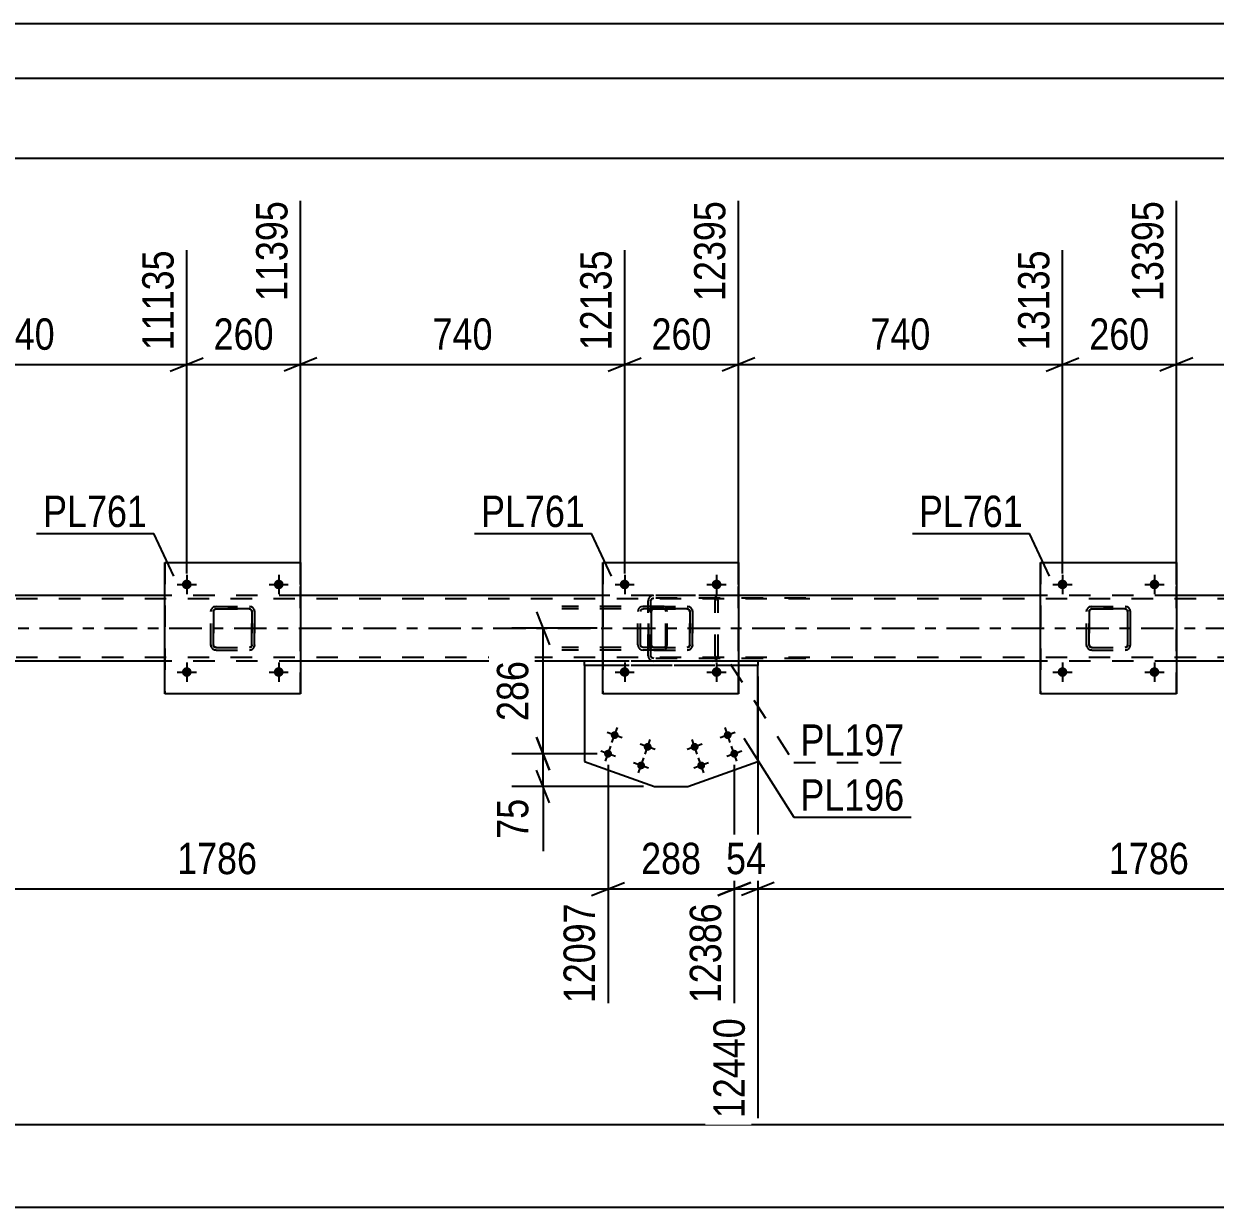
# Model space of a CAD drawing. Header units: millimetres. Extents: x 0 to 841, y -266 to 594.
# Drawn here: x 515.1 to 623.9, y 485.9 to 594 of the extents above; entities that cross this region are included whole.
import ezdxf

# ---------------------------------------------------------------- set-up
doc = ezdxf.new("R2010")
doc.units = ezdxf.units.MM
doc.linetypes.add('DXK_LINE_DOT2', pattern=[3.9198, 1.9599, -1.9599])
doc.linetypes.add('DXK_LINE_DOT3', pattern=[5.9187, 2.979, -0.9799, 0.9799, -0.9799])
doc.styles.add('Arial Narrow', font='ARIALN.TTF', dxfattribs={"height": 0.2})

# ---------------------------------------------------------------- blocks, each defined once
blk = doc.blocks.new('Unknown-317311845-1115')
at = {"color": 5, "linetype": 'Continuous'}
for p, q in [((841, 594), (0, 594)), ((836, 589), (5, 589))]:
    blk.add_line(p, q, dxfattribs=at)
blk = doc.blocks.new('Part-317311845-4451 - 4313')
at = {"color": 7, "linetype": 'DXK_LINE_DOT2'}
for p, q in [((700.57, 541.47), (119.98, 541.47)), ((540.37, 541.79), (527.97, 541.79)), ((580.38, 541.79), (567.98, 541.79)), ((620.38, 541.79), (607.98, 541.79)), ((700.57, 536.11), (119.98, 536.11)), ((540.37, 535.79), (527.97, 535.79)), ((582.15, 535.79), (566.3, 535.79)), ((620.38, 535.79), (607.98, 535.79))]:
    blk.add_line(p, q, dxfattribs=at)
at = {"color": 2, "linetype": 'Continuous'}
for p, q in [((527.97, 541.79), (500.37, 541.79)), ((567.98, 541.79), (540.37, 541.79)), ((607.98, 541.79), (580.38, 541.79)), ((647.97, 541.79), (620.38, 541.79)), ((527.97, 535.79), (500.37, 535.79)), ((566.3, 535.79), (540.37, 535.79)), ((607.98, 535.79), (582.15, 535.79)), ((647.97, 535.79), (620.38, 535.79))]:
    blk.add_line(p, q, dxfattribs=at)
at = {"color": 7, "linetype": 'DXK_LINE_DOT3'}
blk.add_line((119.98, 538.79), (700.57, 538.79), dxfattribs=at)
blk = doc.blocks.new('Bolt-317311845-4365 - 4313')
at = {"linetype": 'Continuous'}
for points in [[(579.05, 528.91, -1), (579.73, 529.15, -1)], [(576.03, 527.84, -1), (576.71, 528.08, -1)], [(579.65, 527.21, -1), (580.33, 527.45, -1)], [(576.63, 526.14, -1), (577.31, 526.38, -1)]]:
    blk.add_hatch(color=1, dxfattribs=at).paths.add_polyline_path(points)
at = {"color": 1, "linetype": 'Continuous'}
for p, q in [((580.07, 529.27), (578.71, 528.79)), ((579.63, 528.35), (579.15, 529.71)), ((577.05, 528.2), (575.69, 527.72)), ((576.61, 527.28), (576.13, 528.64)), ((580.23, 526.65), (579.75, 528.01)), ((577.21, 525.59), (576.73, 526.94)), ((580.67, 527.57), (579.31, 527.09)), ((577.65, 526.5), (576.29, 526.02))]:
    blk.add_line(p, q, dxfattribs=at)
blk = doc.blocks.new('Bolt-317311845-4366 - 4313')
at = {"linetype": 'Continuous'}
for points in [[(568.73, 529.15, -1), (569.4, 528.91, -1)], [(571.74, 528.08, -1), (572.42, 527.84, -1)], [(568.12, 527.45, -1), (568.8, 527.21, -1)], [(571.14, 526.38, -1), (571.82, 526.14, -1)]]:
    blk.add_hatch(color=1, dxfattribs=at).paths.add_polyline_path(points)
at = {"color": 1, "linetype": 'Continuous'}
for p, q in [((569.74, 528.79), (568.39, 529.27)), ((568.82, 528.35), (569.31, 529.71)), ((568.22, 526.65), (568.7, 528.01)), ((572.76, 527.72), (571.4, 528.2)), ((571.84, 527.28), (572.32, 528.64)), ((569.14, 527.09), (567.79, 527.57)), ((571.24, 525.59), (571.72, 526.94)), ((572.16, 526.02), (570.8, 526.5))]:
    blk.add_line(p, q, dxfattribs=at)
blk = doc.blocks.new('Part-317311845-4371 - 4313')
at = {"color": 2, "linetype": 'Continuous'}
for p, q in [((566.3, 535.39), (566.3, 535.79)), ((567.98, 535.79), (566.3, 535.79)), ((582.15, 535.79), (580.38, 535.79)), ((582.15, 535.79), (582.15, 535.39)), ((567.98, 535.39), (566.3, 535.39)), ((582.15, 535.39), (580.38, 535.39))]:
    blk.add_line(p, q, dxfattribs=at)
at = {"color": 7, "linetype": 'DXK_LINE_DOT2'}
for p, q in [((580.38, 535.79), (567.98, 535.79)), ((580.38, 535.39), (567.98, 535.39))]:
    blk.add_line(p, q, dxfattribs=at)
blk = doc.blocks.new('Part-317311845-4376 - 4313')
at = {"color": 2, "linetype": 'Continuous'}
for p, q in [((566.3, 535.39), (566.3, 526.62)), ((582.15, 526.62), (582.15, 535.39)), ((566.3, 526.62), (572.71, 524.34)), ((575.74, 524.34), (582.15, 526.62)), ((572.71, 524.34), (575.74, 524.34))]:
    blk.add_line(p, q, dxfattribs=at)
at = {"color": 7, "linetype": 'DXK_LINE_DOT2'}
blk.add_line((582.15, 535.39), (566.3, 535.39), dxfattribs=at)
blk = doc.blocks.new('Bolt-317311845-4484 - 4313')
at = {"linetype": 'Continuous'}
for points in [[(609.54, 542.79), (609.55, 542.88), (609.57, 542.97), (609.62, 543.05), (609.68, 543.12), (609.76, 543.17), (609.84, 543.21), (609.93, 543.23), (610.02, 543.23), (610.11, 543.21), (610.2, 543.17), (610.27, 543.12), (610.33, 543.05), (610.38, 542.97), (610.41, 542.88), (610.42, 542.79), (610.41, 542.7), (610.38, 542.61), (610.33, 542.53), (610.27, 542.47), (610.2, 542.41), (610.11, 542.37), (610.02, 542.36), (609.93, 542.36), (609.84, 542.37), (609.76, 542.41), (609.68, 542.47), (609.62, 542.53), (609.57, 542.61), (609.55, 542.7)], [(617.94, 542.79), (617.95, 542.88), (617.97, 542.97), (618.02, 543.05), (618.08, 543.12), (618.16, 543.17), (618.24, 543.21), (618.33, 543.23), (618.42, 543.23), (618.51, 543.21), (618.6, 543.17), (618.67, 543.12), (618.73, 543.05), (618.78, 542.97), (618.81, 542.88), (618.82, 542.79), (618.81, 542.7), (618.78, 542.61), (618.73, 542.53), (618.67, 542.47), (618.6, 542.41), (618.51, 542.37), (618.42, 542.36), (618.33, 542.36), (618.24, 542.37), (618.16, 542.41), (618.08, 542.47), (618.02, 542.53), (617.97, 542.61), (617.95, 542.7)]]:
    blk.add_hatch(color=1, dxfattribs=at).paths.add_polyline_path(points)
at = {"color": 1, "linetype": 'Continuous'}
for p, q in [((609.98, 543.67), (609.98, 541.91)), ((618.38, 543.67), (618.38, 541.91)), ((609.1, 542.79), (610.86, 542.79)), ((617.5, 542.79), (619.26, 542.79))]:
    blk.add_line(p, q, dxfattribs=at)
blk = doc.blocks.new('Bolt-317311845-4485 - 4313')
at = {"linetype": 'Continuous'}
for points in [[(609.54, 534.79), (609.55, 534.88), (609.57, 534.97), (609.62, 535.05), (609.68, 535.12), (609.76, 535.17), (609.84, 535.21), (609.93, 535.23), (610.02, 535.23), (610.11, 535.21), (610.2, 535.17), (610.27, 535.12), (610.33, 535.05), (610.38, 534.97), (610.41, 534.88), (610.42, 534.79), (610.41, 534.7), (610.38, 534.61), (610.33, 534.53), (610.27, 534.47), (610.2, 534.41), (610.11, 534.37), (610.02, 534.36), (609.93, 534.36), (609.84, 534.37), (609.76, 534.41), (609.68, 534.47), (609.62, 534.53), (609.57, 534.61), (609.55, 534.7)], [(617.94, 534.79), (617.95, 534.88), (617.97, 534.97), (618.02, 535.05), (618.08, 535.12), (618.16, 535.17), (618.24, 535.21), (618.33, 535.23), (618.42, 535.23), (618.51, 535.21), (618.6, 535.17), (618.67, 535.12), (618.73, 535.05), (618.78, 534.97), (618.81, 534.88), (618.82, 534.79), (618.81, 534.7), (618.78, 534.61), (618.73, 534.53), (618.67, 534.47), (618.6, 534.41), (618.51, 534.37), (618.42, 534.36), (618.33, 534.36), (618.24, 534.37), (618.16, 534.41), (618.08, 534.47), (618.02, 534.53), (617.97, 534.61), (617.95, 534.7)]]:
    blk.add_hatch(color=1, dxfattribs=at).paths.add_polyline_path(points)
at = {"color": 1, "linetype": 'Continuous'}
for p, q in [((609.98, 535.67), (609.98, 533.91)), ((618.38, 535.67), (618.38, 533.91)), ((609.1, 534.79), (610.86, 534.79)), ((617.5, 534.79), (619.26, 534.79))]:
    blk.add_line(p, q, dxfattribs=at)
blk = doc.blocks.new('Bolt-317311845-4486 - 4313')
at = {"linetype": 'Continuous'}
for points in [[(569.54, 542.79), (569.55, 542.88), (569.57, 542.97), (569.62, 543.05), (569.68, 543.12), (569.76, 543.17), (569.84, 543.21), (569.93, 543.23), (570.02, 543.23), (570.11, 543.21), (570.2, 543.17), (570.27, 543.12), (570.33, 543.05), (570.38, 542.97), (570.41, 542.88), (570.42, 542.79), (570.41, 542.7), (570.38, 542.61), (570.33, 542.53), (570.27, 542.47), (570.2, 542.41), (570.11, 542.37), (570.02, 542.36), (569.93, 542.36), (569.84, 542.37), (569.76, 542.41), (569.68, 542.47), (569.62, 542.53), (569.57, 542.61), (569.55, 542.7)], [(577.94, 542.79), (577.95, 542.88), (577.97, 542.97), (578.02, 543.05), (578.08, 543.12), (578.16, 543.17), (578.24, 543.21), (578.33, 543.23), (578.42, 543.23), (578.51, 543.21), (578.6, 543.17), (578.67, 543.12), (578.73, 543.05), (578.78, 542.97), (578.81, 542.88), (578.82, 542.79), (578.81, 542.7), (578.78, 542.61), (578.73, 542.53), (578.67, 542.47), (578.6, 542.41), (578.51, 542.37), (578.42, 542.36), (578.33, 542.36), (578.24, 542.37), (578.16, 542.41), (578.08, 542.47), (578.02, 542.53), (577.97, 542.61), (577.95, 542.7)]]:
    blk.add_hatch(color=1, dxfattribs=at).paths.add_polyline_path(points)
at = {"color": 1, "linetype": 'Continuous'}
for p, q in [((569.98, 543.67), (569.98, 541.91)), ((578.38, 543.67), (578.38, 541.91)), ((569.1, 542.79), (570.86, 542.79)), ((577.5, 542.79), (579.26, 542.79))]:
    blk.add_line(p, q, dxfattribs=at)
blk = doc.blocks.new('Bolt-317311845-4487 - 4313')
at = {"linetype": 'Continuous'}
for points in [[(569.54, 534.79), (569.55, 534.88), (569.57, 534.97), (569.62, 535.05), (569.68, 535.12), (569.76, 535.17), (569.84, 535.21), (569.93, 535.23), (570.02, 535.23), (570.11, 535.21), (570.2, 535.17), (570.27, 535.12), (570.33, 535.05), (570.38, 534.97), (570.41, 534.88), (570.42, 534.79), (570.41, 534.7), (570.38, 534.61), (570.33, 534.53), (570.27, 534.47), (570.2, 534.41), (570.11, 534.37), (570.02, 534.36), (569.93, 534.36), (569.84, 534.37), (569.76, 534.41), (569.68, 534.47), (569.62, 534.53), (569.57, 534.61), (569.55, 534.7)], [(577.94, 534.79), (577.95, 534.88), (577.97, 534.97), (578.02, 535.05), (578.08, 535.12), (578.16, 535.17), (578.24, 535.21), (578.33, 535.23), (578.42, 535.23), (578.51, 535.21), (578.6, 535.17), (578.67, 535.12), (578.73, 535.05), (578.78, 534.97), (578.81, 534.88), (578.82, 534.79), (578.81, 534.7), (578.78, 534.61), (578.73, 534.53), (578.67, 534.47), (578.6, 534.41), (578.51, 534.37), (578.42, 534.36), (578.33, 534.36), (578.24, 534.37), (578.16, 534.41), (578.08, 534.47), (578.02, 534.53), (577.97, 534.61), (577.95, 534.7)]]:
    blk.add_hatch(color=1, dxfattribs=at).paths.add_polyline_path(points)
at = {"color": 1, "linetype": 'Continuous'}
for p, q in [((569.98, 535.67), (569.98, 533.91)), ((578.38, 535.67), (578.38, 533.91)), ((569.1, 534.79), (570.86, 534.79)), ((577.5, 534.79), (579.26, 534.79))]:
    blk.add_line(p, q, dxfattribs=at)
blk = doc.blocks.new('Bolt-317311845-4488 - 4313')
at = {"linetype": 'Continuous'}
for points in [[(529.53, 542.79), (529.54, 542.88), (529.57, 542.97), (529.62, 543.05), (529.68, 543.12), (529.75, 543.17), (529.84, 543.21), (529.93, 543.23), (530.02, 543.23), (530.11, 543.21), (530.19, 543.17), (530.27, 543.12), (530.33, 543.05), (530.38, 542.97), (530.4, 542.88), (530.41, 542.79), (530.4, 542.7), (530.38, 542.61), (530.33, 542.53), (530.27, 542.47), (530.19, 542.41), (530.11, 542.37), (530.02, 542.36), (529.93, 542.36), (529.84, 542.37), (529.75, 542.41), (529.68, 542.47), (529.62, 542.53), (529.57, 542.61), (529.54, 542.7)], [(537.93, 542.79), (537.94, 542.88), (537.97, 542.97), (538.02, 543.05), (538.08, 543.12), (538.15, 543.17), (538.24, 543.21), (538.33, 543.23), (538.42, 543.23), (538.51, 543.21), (538.59, 543.17), (538.67, 543.12), (538.73, 543.05), (538.78, 542.97), (538.8, 542.88), (538.81, 542.79), (538.8, 542.7), (538.78, 542.61), (538.73, 542.53), (538.67, 542.47), (538.59, 542.41), (538.51, 542.37), (538.42, 542.36), (538.33, 542.36), (538.24, 542.37), (538.15, 542.41), (538.08, 542.47), (538.02, 542.53), (537.97, 542.61), (537.94, 542.7)]]:
    blk.add_hatch(color=1, dxfattribs=at).paths.add_polyline_path(points)
at = {"color": 1, "linetype": 'Continuous'}
for p, q in [((529.97, 543.67), (529.97, 541.91)), ((538.37, 543.67), (538.37, 541.91)), ((529.09, 542.79), (530.85, 542.79)), ((537.49, 542.79), (539.25, 542.79))]:
    blk.add_line(p, q, dxfattribs=at)
blk = doc.blocks.new('Bolt-317311845-4489 - 4313')
at = {"linetype": 'Continuous'}
for points in [[(529.53, 534.79), (529.54, 534.88), (529.57, 534.97), (529.62, 535.05), (529.68, 535.12), (529.75, 535.17), (529.84, 535.21), (529.93, 535.23), (530.02, 535.23), (530.11, 535.21), (530.19, 535.17), (530.27, 535.12), (530.33, 535.05), (530.38, 534.97), (530.4, 534.88), (530.41, 534.79), (530.4, 534.7), (530.38, 534.61), (530.33, 534.53), (530.27, 534.47), (530.19, 534.41), (530.11, 534.37), (530.02, 534.36), (529.93, 534.36), (529.84, 534.37), (529.75, 534.41), (529.68, 534.47), (529.62, 534.53), (529.57, 534.61), (529.54, 534.7)], [(537.93, 534.79), (537.94, 534.88), (537.97, 534.97), (538.02, 535.05), (538.08, 535.12), (538.15, 535.17), (538.24, 535.21), (538.33, 535.23), (538.42, 535.23), (538.51, 535.21), (538.59, 535.17), (538.67, 535.12), (538.73, 535.05), (538.78, 534.97), (538.8, 534.88), (538.81, 534.79), (538.8, 534.7), (538.78, 534.61), (538.73, 534.53), (538.67, 534.47), (538.59, 534.41), (538.51, 534.37), (538.42, 534.36), (538.33, 534.36), (538.24, 534.37), (538.15, 534.41), (538.08, 534.47), (538.02, 534.53), (537.97, 534.61), (537.94, 534.7)]]:
    blk.add_hatch(color=1, dxfattribs=at).paths.add_polyline_path(points)
at = {"color": 1, "linetype": 'Continuous'}
for p, q in [((529.97, 535.67), (529.97, 533.91)), ((538.37, 535.67), (538.37, 533.91)), ((529.09, 534.79), (530.85, 534.79)), ((537.49, 534.79), (539.25, 534.79))]:
    blk.add_line(p, q, dxfattribs=at)
blk = doc.blocks.new('Part-317311845-4511 - 4313')
at = {"color": 2, "linetype": 'Continuous'}
for p, q in [((527.97, 532.79), (527.97, 544.79)), ((527.97, 544.79), (527.97, 544.79)), ((527.97, 544.79), (540.37, 544.79)), ((540.37, 544.79), (540.37, 532.79)), ((527.97, 532.79), (527.97, 532.79)), ((540.37, 532.79), (527.97, 532.79))]:
    blk.add_line(p, q, dxfattribs=at)
at = {"color": 7, "linetype": 'DXK_LINE_DOT2'}
for p, q in [((527.97, 544.79), (527.97, 532.79)), ((527.97, 544.79), (527.97, 544.79)), ((540.37, 532.79), (540.37, 544.79)), ((527.97, 532.79), (527.97, 532.79))]:
    blk.add_line(p, q, dxfattribs=at)
blk = doc.blocks.new('Part-317311845-4537 - 4313')
at = {"color": 2, "linetype": 'Continuous'}
for p, q in [((607.98, 532.79), (607.98, 544.79)), ((607.98, 544.79), (607.98, 544.79)), ((607.98, 544.79), (620.38, 544.79)), ((620.38, 544.79), (620.38, 532.79)), ((607.98, 532.79), (607.98, 532.79)), ((620.38, 532.79), (607.98, 532.79))]:
    blk.add_line(p, q, dxfattribs=at)
at = {"color": 7, "linetype": 'DXK_LINE_DOT2'}
for p, q in [((607.98, 544.79), (607.98, 532.79)), ((607.98, 544.79), (607.98, 544.79)), ((620.38, 532.79), (620.38, 544.79)), ((607.98, 532.79), (607.98, 532.79))]:
    blk.add_line(p, q, dxfattribs=at)
blk = doc.blocks.new('Part-317311845-4538 - 4313')
at = {"color": 7, "linetype": 'DXK_LINE_DOT2'}
for p, q in [((612.17, 540.31), (612.21, 540.5)), ((612.17, 540.31), (612.18, 540.31)), ((612.17, 537.27), (612.17, 540.31)), ((612.21, 540.5), (612.18, 540.31)), ((612.18, 537.27), (612.18, 540.31)), ((612.43, 540.4), (612.41, 540.31)), ((612.42, 540.31), (612.41, 540.31)), ((612.41, 540.31), (612.41, 537.27)), ((612.42, 540.31), (612.43, 540.4)), ((612.42, 537.27), (612.42, 540.31)), ((612.43, 540.4), (612.49, 540.48)), ((612.48, 540.48), (612.43, 540.4)), ((612.47, 540.76), (612.65, 540.79)), ((612.66, 540.79), (612.47, 540.76)), ((612.56, 540.53), (612.48, 540.48)), ((612.49, 540.48), (612.56, 540.53)), ((612.56, 540.53), (612.66, 540.55)), ((612.65, 540.55), (612.56, 540.53)), ((612.66, 540.79), (612.65, 540.79)), ((612.65, 540.79), (615.69, 540.79)), ((612.65, 540.55), (612.66, 540.55)), ((615.69, 540.55), (612.65, 540.55)), ((612.66, 540.79), (615.7, 540.79)), ((612.66, 540.55), (615.7, 540.55)), ((615.69, 540.79), (615.7, 540.79)), ((615.69, 540.79), (615.87, 540.76)), ((615.7, 540.55), (615.69, 540.55)), ((615.78, 540.53), (615.69, 540.55)), ((615.88, 540.76), (615.7, 540.79)), ((615.7, 540.55), (615.79, 540.53)), ((615.78, 540.53), (615.79, 540.53)), ((615.86, 540.48), (615.78, 540.53)), ((615.79, 540.53), (615.87, 540.48)), ((615.91, 540.4), (615.86, 540.48)), ((615.87, 540.48), (615.92, 540.4)), ((615.93, 540.31), (615.91, 540.4)), ((615.92, 540.4), (615.94, 540.31)), ((615.94, 540.31), (615.93, 540.31)), ((615.93, 540.31), (615.93, 537.27)), ((615.94, 537.27), (615.94, 540.31)), ((616.13, 540.5), (616.17, 540.31)), ((616.18, 540.31), (616.14, 540.5)), ((616.18, 540.31), (616.17, 540.31)), ((616.17, 540.31), (616.17, 537.27)), ((616.18, 537.27), (616.18, 540.31)), ((612.18, 537.27), (612.17, 537.27)), ((612.21, 537.09), (612.17, 537.27)), ((612.18, 537.27), (612.21, 537.09)), ((612.41, 537.27), (612.42, 537.27)), ((612.41, 537.27), (612.43, 537.18)), ((612.43, 537.18), (612.42, 537.27)), ((612.49, 537.1), (612.43, 537.18)), ((612.43, 537.18), (612.48, 537.1)), ((612.47, 536.83), (612.47, 536.83)), ((612.65, 536.79), (612.47, 536.83)), ((612.47, 536.83), (612.66, 536.79)), ((612.48, 537.1), (612.56, 537.05)), ((612.56, 537.05), (612.49, 537.1)), ((612.66, 537.03), (612.56, 537.05)), ((612.56, 537.05), (612.65, 537.03)), ((612.66, 537.03), (612.65, 537.03)), ((612.65, 537.03), (615.69, 537.03)), ((612.66, 536.79), (612.65, 536.79)), ((612.65, 536.79), (615.69, 536.79)), ((612.66, 537.03), (615.7, 537.03)), ((612.66, 536.79), (615.7, 536.79)), ((615.69, 537.03), (615.78, 537.05)), ((615.69, 537.03), (615.7, 537.03)), ((615.87, 536.83), (615.69, 536.79)), ((615.69, 536.79), (615.7, 536.79)), ((615.79, 537.05), (615.7, 537.03)), ((615.7, 536.79), (615.88, 536.83)), ((615.78, 537.05), (615.86, 537.1)), ((615.87, 537.1), (615.79, 537.05)), ((615.86, 537.1), (615.91, 537.18)), ((615.92, 537.18), (615.87, 537.1)), ((615.91, 537.18), (615.93, 537.27)), ((615.94, 537.27), (615.92, 537.18)), ((615.93, 537.27), (615.94, 537.27)), ((616.17, 537.27), (616.13, 537.09)), ((616.14, 537.09), (616.18, 537.27)), ((616.17, 537.27), (616.18, 537.27))]:
    blk.add_line(p, q, dxfattribs=at)
at = {"color": 7, "linetype": 'DXK_LINE_DOT3'}
blk.add_line((614.18, 538.79), (614.17, 538.79), dxfattribs=at)
at = {"color": 7, "linetype": 'DXK_LINE_DOT2'}
for centre, start, end in [((612.65, 540.31), 112.5, 157.5), ((612.66, 540.31), 112.5, 157.5), ((615.69, 540.31), 22.5, 67.5), ((615.7, 540.31), 22.5, 67.5), ((612.65, 537.27), 202.5, 247.5), ((612.66, 537.27), 202.5, 247.5), ((615.69, 537.27), 292.5, 337.5), ((615.7, 537.27), 292.5, 337.5)]:
    blk.add_arc(centre, 0.48, start, end, dxfattribs=at)
blk = doc.blocks.new('Part-317311845-4543 - 4313')
at = {"color": 2, "linetype": 'Continuous'}
for p, q in [((567.98, 532.79), (567.98, 544.79)), ((567.98, 544.79), (567.98, 544.79)), ((567.98, 544.79), (580.38, 544.79)), ((580.38, 544.79), (580.38, 532.79)), ((567.98, 532.79), (567.98, 532.79)), ((580.38, 532.79), (567.98, 532.79))]:
    blk.add_line(p, q, dxfattribs=at)
at = {"color": 7, "linetype": 'DXK_LINE_DOT2'}
for p, q in [((567.98, 544.79), (567.98, 532.79)), ((567.98, 544.79), (567.98, 544.79)), ((580.38, 532.79), (580.38, 544.79)), ((567.98, 532.79), (567.98, 532.79))]:
    blk.add_line(p, q, dxfattribs=at)
blk = doc.blocks.new('Part-317311845-4544 - 4313')
at = {"color": 7, "linetype": 'DXK_LINE_DOT2'}
for p, q in [((572.17, 540.31), (572.21, 540.5)), ((572.17, 540.31), (572.18, 540.31)), ((572.17, 537.27), (572.17, 540.31)), ((572.21, 540.5), (572.18, 540.31)), ((572.18, 537.27), (572.18, 540.31)), ((572.43, 540.4), (572.41, 540.31)), ((572.42, 540.31), (572.41, 540.31)), ((572.41, 540.31), (572.41, 537.27)), ((572.42, 540.31), (572.43, 540.4)), ((572.42, 537.27), (572.42, 540.31)), ((572.43, 540.4), (572.49, 540.48)), ((572.48, 540.48), (572.43, 540.4)), ((572.47, 540.76), (572.65, 540.79)), ((572.66, 540.79), (572.47, 540.76)), ((572.56, 540.53), (572.48, 540.48)), ((572.49, 540.48), (572.56, 540.53)), ((572.56, 540.53), (572.66, 540.55)), ((572.65, 540.55), (572.56, 540.53)), ((572.66, 540.79), (572.65, 540.79)), ((572.65, 540.79), (575.69, 540.79)), ((572.65, 540.55), (572.66, 540.55)), ((575.69, 540.55), (572.65, 540.55)), ((572.66, 540.79), (575.7, 540.79)), ((572.66, 540.55), (575.7, 540.55)), ((575.69, 540.79), (575.7, 540.79)), ((575.69, 540.79), (575.88, 540.76)), ((575.7, 540.55), (575.69, 540.55)), ((575.78, 540.53), (575.69, 540.55)), ((575.88, 540.76), (575.7, 540.79)), ((575.7, 540.55), (575.79, 540.53)), ((575.78, 540.53), (575.79, 540.53)), ((575.86, 540.48), (575.78, 540.53)), ((575.79, 540.53), (575.87, 540.48)), ((575.91, 540.4), (575.86, 540.48)), ((575.87, 540.48), (575.92, 540.4)), ((575.93, 540.31), (575.91, 540.4)), ((575.92, 540.4), (575.94, 540.31)), ((575.94, 540.31), (575.93, 540.31)), ((575.93, 540.31), (575.93, 537.27)), ((575.94, 537.27), (575.94, 540.31)), ((576.14, 540.5), (576.17, 540.31)), ((576.18, 540.31), (576.14, 540.5)), ((576.18, 540.31), (576.17, 540.31)), ((576.17, 540.31), (576.17, 537.27)), ((576.18, 537.27), (576.18, 540.31)), ((572.18, 537.27), (572.17, 537.27)), ((572.21, 537.09), (572.17, 537.27)), ((572.18, 537.27), (572.21, 537.09)), ((572.41, 537.27), (572.42, 537.27)), ((572.41, 537.27), (572.43, 537.18)), ((572.43, 537.18), (572.42, 537.27)), ((572.49, 537.1), (572.43, 537.18)), ((572.43, 537.18), (572.48, 537.1)), ((572.47, 536.83), (572.47, 536.83)), ((572.65, 536.79), (572.47, 536.83)), ((572.47, 536.83), (572.66, 536.79)), ((572.48, 537.1), (572.56, 537.05)), ((572.56, 537.05), (572.49, 537.1)), ((572.66, 537.03), (572.56, 537.05)), ((572.56, 537.05), (572.65, 537.03)), ((572.66, 537.03), (572.65, 537.03)), ((572.65, 537.03), (575.69, 537.03)), ((572.66, 536.79), (572.65, 536.79)), ((572.65, 536.79), (575.69, 536.79)), ((572.66, 537.03), (575.7, 537.03)), ((572.66, 536.79), (575.7, 536.79)), ((575.69, 537.03), (575.78, 537.05)), ((575.69, 537.03), (575.7, 537.03)), ((575.88, 536.83), (575.69, 536.79)), ((575.69, 536.79), (575.7, 536.79)), ((575.79, 537.05), (575.7, 537.03)), ((575.7, 536.79), (575.88, 536.83)), ((575.78, 537.05), (575.86, 537.1)), ((575.87, 537.1), (575.79, 537.05)), ((575.86, 537.1), (575.91, 537.18)), ((575.92, 537.18), (575.87, 537.1)), ((575.91, 537.18), (575.93, 537.27)), ((575.94, 537.27), (575.92, 537.18)), ((575.93, 537.27), (575.94, 537.27)), ((576.17, 537.27), (576.14, 537.09)), ((576.14, 537.09), (576.18, 537.27)), ((576.17, 537.27), (576.18, 537.27))]:
    blk.add_line(p, q, dxfattribs=at)
at = {"color": 7, "linetype": 'DXK_LINE_DOT3'}
blk.add_line((574.18, 538.79), (574.17, 538.79), dxfattribs=at)
at = {"color": 7, "linetype": 'DXK_LINE_DOT2'}
for centre, start, end in [((572.65, 540.31), 112.5, 157.5), ((572.66, 540.31), 112.5, 157.5), ((575.69, 540.31), 22.5, 67.5), ((575.7, 540.31), 22.5, 67.5), ((572.65, 537.27), 202.5, 247.5), ((572.66, 537.27), 202.5, 247.5), ((575.69, 537.27), 292.5, 337.5), ((575.7, 537.27), 292.5, 337.5)]:
    blk.add_arc(centre, 0.48, start, end, dxfattribs=at)
blk = doc.blocks.new('Part-317311845-4596 - 4313')
at = {"color": 7, "linetype": 'DXK_LINE_DOT2'}
for p, q in [((532.17, 540.31), (532.21, 540.5)), ((532.21, 540.5), (532.17, 540.31)), ((532.17, 537.27), (532.17, 540.31)), ((532.17, 540.31), (532.17, 540.31)), ((532.17, 537.27), (532.17, 540.31)), ((532.41, 540.31), (532.43, 540.4)), ((532.43, 540.4), (532.41, 540.31)), ((532.41, 537.27), (532.41, 540.31)), ((532.41, 540.31), (532.41, 540.31)), ((532.41, 540.31), (532.41, 537.27)), ((532.43, 540.4), (532.48, 540.48)), ((532.48, 540.48), (532.43, 540.4)), ((532.47, 540.76), (532.65, 540.79)), ((532.65, 540.79), (532.47, 540.76)), ((532.48, 540.48), (532.56, 540.53)), ((532.56, 540.53), (532.48, 540.48)), ((532.56, 540.53), (532.65, 540.55)), ((532.65, 540.55), (532.56, 540.53)), ((532.65, 540.79), (535.69, 540.79)), ((532.65, 540.79), (532.65, 540.79)), ((532.65, 540.79), (535.69, 540.79)), ((532.65, 540.55), (535.69, 540.55)), ((532.65, 540.55), (532.65, 540.55)), ((535.69, 540.55), (532.65, 540.55)), ((535.69, 540.79), (535.69, 540.79)), ((535.69, 540.79), (535.87, 540.76)), ((535.88, 540.76), (535.69, 540.79)), ((535.69, 540.55), (535.69, 540.55)), ((535.69, 540.55), (535.79, 540.53)), ((535.78, 540.53), (535.69, 540.55)), ((535.78, 540.53), (535.79, 540.53)), ((535.86, 540.48), (535.78, 540.53)), ((535.79, 540.53), (535.86, 540.48)), ((535.86, 540.48), (535.92, 540.4)), ((535.91, 540.4), (535.86, 540.48)), ((535.93, 540.31), (535.91, 540.4)), ((535.92, 540.4), (535.93, 540.31)), ((535.93, 537.27), (535.93, 540.31)), ((535.93, 540.31), (535.93, 540.31)), ((535.93, 540.31), (535.93, 537.27)), ((536.13, 540.5), (536.17, 540.31)), ((536.17, 540.31), (536.14, 540.5)), ((536.17, 537.27), (536.17, 540.31)), ((536.17, 540.31), (536.17, 540.31)), ((536.17, 540.31), (536.17, 537.27)), ((532.17, 537.27), (532.17, 537.27)), ((532.21, 537.09), (532.17, 537.27)), ((532.17, 537.27), (532.21, 537.09)), ((532.41, 537.27), (532.41, 537.27)), ((532.43, 537.18), (532.41, 537.27)), ((532.41, 537.27), (532.43, 537.18)), ((532.48, 537.1), (532.43, 537.18)), ((532.43, 537.18), (532.48, 537.1)), ((532.47, 536.83), (532.47, 536.83)), ((532.65, 536.79), (532.47, 536.83)), ((532.47, 536.83), (532.65, 536.79)), ((532.56, 537.05), (532.48, 537.1)), ((532.48, 537.1), (532.56, 537.05)), ((532.65, 537.03), (532.56, 537.05)), ((532.56, 537.05), (532.65, 537.03)), ((532.65, 537.03), (535.69, 537.03)), ((532.65, 537.03), (532.65, 537.03)), ((532.65, 537.03), (535.69, 537.03)), ((532.65, 536.79), (535.69, 536.79)), ((532.65, 536.79), (532.65, 536.79)), ((532.65, 536.79), (535.69, 536.79)), ((535.79, 537.05), (535.69, 537.03)), ((535.69, 537.03), (535.78, 537.05)), ((535.69, 537.03), (535.69, 537.03)), ((535.87, 536.83), (535.69, 536.79)), ((535.69, 536.79), (535.88, 536.83)), ((535.69, 536.79), (535.69, 536.79)), ((535.78, 537.05), (535.86, 537.1)), ((535.86, 537.1), (535.79, 537.05)), ((535.92, 537.18), (535.86, 537.1)), ((535.86, 537.1), (535.91, 537.18)), ((535.91, 537.18), (535.93, 537.27)), ((535.93, 537.27), (535.92, 537.18)), ((535.93, 537.27), (535.93, 537.27)), ((536.17, 537.27), (536.13, 537.09)), ((536.14, 537.09), (536.17, 537.27)), ((536.17, 537.27), (536.17, 537.27))]:
    blk.add_line(p, q, dxfattribs=at)
at = {"color": 7, "linetype": 'DXK_LINE_DOT3'}
blk.add_line((534.18, 538.79), (534.17, 538.79), dxfattribs=at)
at = {"color": 7, "linetype": 'DXK_LINE_DOT2'}
for centre, start, end in [((532.65, 540.31), 112.5, 157.5), ((532.65, 540.31), 112.5, 157.5), ((535.69, 540.31), 22.5, 67.5), ((535.69, 540.31), 22.5, 67.5), ((532.65, 537.27), 202.5, 247.5), ((532.65, 537.27), 202.5, 247.5), ((535.69, 537.27), 292.5, 337.5), ((535.69, 537.27), 292.5, 337.5)]:
    blk.add_arc(centre, 0.48, start, end, dxfattribs=at)
blk = doc.blocks.new('Part-317311845-4676 - 4313')
at = {"color": 7, "linetype": 'DXK_LINE_DOT2'}
for p, q in [((573.59, 540.79), (564.24, 540.79)), ((573.59, 540.55), (564.24, 540.55)), ((571.22, 540.5), (571.18, 540.31)), ((571.18, 537.27), (571.18, 540.31)), ((571.43, 540.31), (571.45, 540.4)), ((571.43, 537.27), (571.43, 540.31)), ((571.45, 540.4), (571.5, 540.48)), ((571.68, 540.79), (571.49, 540.76)), ((571.5, 540.48), (571.58, 540.53)), ((571.58, 540.53), (571.68, 540.55)), ((572.13, 540.55), (572.13, 540.79)), ((573.7, 540.76), (573.59, 540.79)), ((573.59, 540.55), (573.64, 540.53)), ((573.64, 540.53), (573.69, 540.48)), ((573.69, 540.48), (573.72, 540.4)), ((573.78, 540.65), (573.7, 540.76)), ((573.72, 540.4), (573.73, 540.31)), ((573.73, 537.27), (573.73, 540.31)), ((573.84, 540.5), (573.78, 540.65)), ((573.86, 540.31), (573.84, 540.5)), ((573.86, 537.27), (573.86, 540.31)), ((573.59, 537.03), (564.24, 537.03)), ((573.59, 536.79), (564.24, 536.79)), ((571.18, 537.27), (571.22, 537.09)), ((571.45, 537.18), (571.43, 537.27)), ((571.5, 537.1), (571.45, 537.18)), ((571.49, 536.83), (571.68, 536.79)), ((571.58, 537.05), (571.5, 537.1)), ((571.68, 537.03), (571.58, 537.05)), ((572.13, 536.79), (572.13, 537.03)), ((573.64, 537.05), (573.59, 537.03)), ((573.59, 536.79), (573.7, 536.83)), ((573.69, 537.1), (573.64, 537.05)), ((573.72, 537.18), (573.69, 537.1)), ((573.7, 536.83), (573.78, 536.93)), ((573.73, 537.27), (573.72, 537.18)), ((573.78, 536.93), (573.84, 537.09)), ((573.84, 537.09), (573.86, 537.27))]:
    blk.add_line(p, q, dxfattribs=at)
for centre, start, end in [((571.67, 540.3), 111.1513, 156.1049), ((571.67, 537.29), 203.8951, 248.8487)]:
    blk.add_arc(centre, 0.492, start, end, dxfattribs=at)
blk = doc.blocks.new('Part-317311845-4678 - 4313')
at = {"color": 7, "linetype": 'DXK_LINE_DOT2'}
for p, q in [((572.16, 541.5), (572.13, 541.31)), ((572.13, 536.27), (572.13, 541.31)), ((572.38, 541.31), (572.4, 541.4)), ((572.38, 536.27), (572.38, 541.31)), ((572.4, 541.4), (572.46, 541.48)), ((572.64, 541.79), (572.44, 541.76)), ((572.46, 541.48), (572.54, 541.53)), ((572.54, 541.53), (572.64, 541.55)), ((586.54, 541.79), (572.64, 541.79)), ((586.54, 541.55), (572.64, 541.55)), ((578.2, 541.76), (578, 541.79)), ((578, 541.55), (578.1, 541.53)), ((578.1, 541.53), (578.18, 541.48)), ((578.18, 541.48), (578.24, 541.4)), ((578.24, 541.4), (578.26, 541.31)), ((578.26, 536.27), (578.26, 541.31)), ((578.51, 541.31), (578.47, 541.5)), ((578.51, 536.27), (578.51, 541.31)), ((572.13, 536.27), (572.16, 536.09)), ((572.4, 536.18), (572.38, 536.27)), ((572.46, 536.1), (572.4, 536.18)), ((572.44, 535.83), (572.64, 535.79)), ((572.54, 536.05), (572.46, 536.1)), ((572.64, 536.03), (572.54, 536.05)), ((586.54, 536.03), (572.64, 536.03)), ((586.54, 535.79), (572.64, 535.79)), ((578.1, 536.05), (578, 536.03)), ((578, 535.79), (578.2, 535.83)), ((578.18, 536.1), (578.1, 536.05)), ((578.24, 536.18), (578.18, 536.1)), ((578.26, 536.27), (578.24, 536.18)), ((578.47, 536.09), (578.51, 536.27))]:
    blk.add_line(p, q, dxfattribs=at)
for centre, start, end in [((572.62, 541.29), 110.7583, 155.68), ((578.02, 541.29), 24.32, 69.2417), ((572.62, 536.29), 204.32, 249.2417), ((578.02, 536.29), 290.7583, 335.68)]:
    blk.add_arc(centre, 0.496, start, end, dxfattribs=at)
blk = doc.blocks.new('StraightDimension-317311845-25862 - 4313')
at = {"color": 7, "linetype": 'Continuous'}
for p, q in [((561.92, 540.29), (563.12, 537.29)), ((567.46, 538.79), (559.67, 538.79)), ((562.52, 527.33), (562.52, 538.79)), ((563.12, 525.83), (561.92, 528.83)), ((567.46, 527.33), (559.67, 527.33))]:
    blk.add_line(p, q, dxfattribs=at)
at = {"color": 0}
blk.add_wipeout([(561.77, 536.41), (557.57, 536.41), (557.57, 529.72), (561.77, 529.72)], dxfattribs=at)
at = {"color": 3, "style": 'Arial Narrow'}
blk.add_text('286', height=2.863, rotation=90.0002, dxfattribs=at).set_placement((561.17, 530.32))
blk = doc.blocks.new('StraightDimension-317311845-23285 - 4313')
at = {"color": 7, "linetype": 'Continuous'}
for p, q in [((500.37, 542.79), (500.37, 577.82)), ((529.97, 543.79), (529.97, 573.32)), ((501.87, 563.48), (498.87, 562.28)), ((500.37, 562.88), (529.97, 562.88)), ((528.47, 562.28), (531.47, 563.48))]:
    blk.add_line(p, q, dxfattribs=at)
at = {"color": 0}
blk.add_wipeout([(518.52, 563.63), (518.52, 567.83), (511.83, 567.83), (511.83, 563.63)], dxfattribs=at)
at = {"color": 3, "style": 'Arial Narrow'}
blk.add_text('740', height=2.863, dxfattribs=at).set_placement((512.43, 564.23))
at = {"color": 0, "linetype": 'Continuous'}
blk.add_wipeout([(529.37, 573.92), (525.17, 573.92), (525.17, 563.58), (529.37, 563.58)], dxfattribs=at)
at = {"color": 3, "linetype": 'Continuous', "style": 'Arial Narrow'}
blk.add_text('11135', height=2.863, rotation=90.0002, dxfattribs=at).set_placement((528.77, 564.18))
blk = doc.blocks.new('StraightDimension-317311845-5607 - 4313')
at = {"color": 7, "linetype": 'Continuous'}
blk.add_line((96.07, 485.91), (700.57, 485.91), dxfattribs=at)
blk = doc.blocks.new('StraightDimension-317311845-5079 - 4313')
at = {"color": 7, "linetype": 'Continuous'}
blk.add_line((95.27, 493.46), (701.37, 493.46), dxfattribs=at)
blk = doc.blocks.new('StraightDimension-317311845-23279 - 4313')
at = {"color": 7, "linetype": 'Continuous'}
for p, q in [((620.38, 542.79), (620.38, 577.82)), ((649.97, 543.79), (649.97, 573.32)), ((621.88, 563.48), (618.88, 562.28)), ((620.38, 562.88), (649.97, 562.88)), ((648.47, 562.28), (651.47, 563.48))]:
    blk.add_line(p, q, dxfattribs=at)
at = {"color": 0}
blk.add_wipeout([(638.52, 563.63), (638.52, 567.83), (631.83, 567.83), (631.83, 563.63)], dxfattribs=at)
at = {"color": 3, "style": 'Arial Narrow'}
blk.add_text('740', height=2.863, dxfattribs=at).set_placement((632.43, 564.23))
at = {"color": 0, "linetype": 'Continuous'}
blk.add_wipeout([(649.37, 573.92), (645.17, 573.92), (645.17, 563.58), (649.37, 563.58)], dxfattribs=at)
at = {"color": 3, "linetype": 'Continuous', "style": 'Arial Narrow'}
blk.add_text('14135', height=2.863, rotation=90.0002, dxfattribs=at).set_placement((648.77, 564.18))
blk = doc.blocks.new('StraightDimension-317311845-23280 - 4313')
at = {"color": 7, "linetype": 'Continuous'}
for p, q in [((620.38, 542.79), (620.38, 577.82)), ((609.98, 543.79), (609.98, 573.32)), ((608.48, 562.28), (611.48, 563.48)), ((609.98, 562.88), (620.38, 562.88)), ((621.88, 563.48), (618.88, 562.28))]:
    blk.add_line(p, q, dxfattribs=at)
at = {"color": 0}
blk.add_wipeout([(618.52, 563.63), (618.52, 567.83), (611.83, 567.83), (611.83, 563.63)], dxfattribs=at)
at = {"color": 3, "style": 'Arial Narrow'}
blk.add_text('260', height=2.863, dxfattribs=at).set_placement((612.43, 564.23))
at = {"color": 0, "linetype": 'Continuous'}
blk.add_wipeout([(619.78, 578.42), (615.58, 578.42), (615.58, 568.08), (619.78, 568.08)], dxfattribs=at)
at = {"color": 3, "linetype": 'Continuous', "style": 'Arial Narrow'}
blk.add_text('13395', height=2.863, rotation=90.0002, dxfattribs=at).set_placement((619.18, 568.68))
blk = doc.blocks.new('StraightDimension-317311845-23281 - 4313')
at = {"color": 7, "linetype": 'Continuous'}
for p, q in [((580.38, 542.79), (580.38, 577.82)), ((609.98, 543.79), (609.98, 573.32)), ((581.88, 563.48), (578.88, 562.28)), ((580.38, 562.88), (609.98, 562.88)), ((608.48, 562.28), (611.48, 563.48))]:
    blk.add_line(p, q, dxfattribs=at)
at = {"color": 0}
blk.add_wipeout([(598.52, 563.63), (598.52, 567.83), (591.83, 567.83), (591.83, 563.63)], dxfattribs=at)
at = {"color": 3, "style": 'Arial Narrow'}
blk.add_text('740', height=2.863, dxfattribs=at).set_placement((592.43, 564.23))
at = {"color": 0, "linetype": 'Continuous'}
blk.add_wipeout([(609.38, 573.92), (605.18, 573.92), (605.18, 563.58), (609.38, 563.58)], dxfattribs=at)
at = {"color": 3, "linetype": 'Continuous', "style": 'Arial Narrow'}
blk.add_text('13135', height=2.863, rotation=90.0002, dxfattribs=at).set_placement((608.78, 564.18))
blk = doc.blocks.new('StraightDimension-317311845-23282 - 4313')
at = {"color": 7, "linetype": 'Continuous'}
for p, q in [((580.38, 542.79), (580.38, 577.82)), ((569.98, 543.79), (569.98, 573.32)), ((568.48, 562.28), (571.48, 563.48)), ((569.98, 562.88), (580.38, 562.88)), ((581.88, 563.48), (578.88, 562.28))]:
    blk.add_line(p, q, dxfattribs=at)
at = {"color": 0}
blk.add_wipeout([(578.52, 563.63), (578.52, 567.83), (571.83, 567.83), (571.83, 563.63)], dxfattribs=at)
at = {"color": 3, "style": 'Arial Narrow'}
blk.add_text('260', height=2.863, dxfattribs=at).set_placement((572.43, 564.23))
at = {"color": 0, "linetype": 'Continuous'}
blk.add_wipeout([(579.78, 578.42), (575.58, 578.42), (575.58, 568.08), (579.78, 568.08)], dxfattribs=at)
at = {"color": 3, "linetype": 'Continuous', "style": 'Arial Narrow'}
blk.add_text('12395', height=2.863, rotation=90.0002, dxfattribs=at).set_placement((579.18, 568.68))
blk = doc.blocks.new('StraightDimension-317311845-23283 - 4313')
at = {"color": 7, "linetype": 'Continuous'}
for p, q in [((540.37, 542.79), (540.37, 577.82)), ((569.98, 543.79), (569.98, 573.32)), ((541.87, 563.48), (538.87, 562.28)), ((540.37, 562.88), (569.98, 562.88)), ((568.48, 562.28), (571.48, 563.48))]:
    blk.add_line(p, q, dxfattribs=at)
at = {"color": 0}
blk.add_wipeout([(558.52, 563.63), (558.52, 567.83), (551.83, 567.83), (551.83, 563.63)], dxfattribs=at)
at = {"color": 3, "style": 'Arial Narrow'}
blk.add_text('740', height=2.863, dxfattribs=at).set_placement((552.43, 564.23))
at = {"color": 0, "linetype": 'Continuous'}
blk.add_wipeout([(569.38, 573.92), (565.18, 573.92), (565.18, 563.58), (569.38, 563.58)], dxfattribs=at)
at = {"color": 3, "linetype": 'Continuous', "style": 'Arial Narrow'}
blk.add_text('12135', height=2.863, rotation=90.0002, dxfattribs=at).set_placement((568.78, 564.18))
blk = doc.blocks.new('StraightDimension-317311845-23284 - 4313')
at = {"color": 7, "linetype": 'Continuous'}
for p, q in [((540.37, 542.79), (540.37, 577.82)), ((529.97, 543.79), (529.97, 573.32)), ((528.47, 562.28), (531.47, 563.48)), ((529.97, 562.88), (540.37, 562.88)), ((541.87, 563.48), (538.87, 562.28))]:
    blk.add_line(p, q, dxfattribs=at)
at = {"color": 0}
blk.add_wipeout([(538.52, 563.63), (538.52, 567.83), (531.83, 567.83), (531.83, 563.63)], dxfattribs=at)
at = {"color": 3, "style": 'Arial Narrow'}
blk.add_text('260', height=2.863, dxfattribs=at).set_placement((532.43, 564.23))
at = {"color": 0, "linetype": 'Continuous'}
blk.add_wipeout([(539.77, 578.42), (535.57, 578.42), (535.57, 568.08), (539.77, 568.08)], dxfattribs=at)
at = {"color": 3, "linetype": 'Continuous', "style": 'Arial Narrow'}
blk.add_text('11395', height=2.863, rotation=90.0002, dxfattribs=at).set_placement((539.17, 568.68))
blk = doc.blocks.new('StraightDimension-317311845-25427 - 4313')
at = {"color": 7, "linetype": 'Continuous'}
for p, q in [((568.46, 526.33), (568.46, 504.54)), ((579.99, 526.33), (579.99, 504.54)), ((566.96, 514.38), (569.96, 515.58)), ((568.46, 514.98), (579.99, 514.98)), ((581.49, 515.58), (578.49, 514.38))]:
    blk.add_line(p, q, dxfattribs=at)
at = {"color": 0}
blk.add_wipeout([(577.57, 515.73), (577.57, 519.93), (570.88, 519.93), (570.88, 515.73)], dxfattribs=at)
at = {"color": 3, "style": 'Arial Narrow'}
blk.add_text('288', height=2.863, dxfattribs=at).set_placement((571.48, 516.33))
at = {"color": 0, "linetype": 'Continuous'}
blk.add_wipeout([(579.39, 514.28), (575.19, 514.28), (575.19, 503.94), (579.39, 503.94)], dxfattribs=at)
at = {"color": 3, "linetype": 'Continuous', "style": 'Arial Narrow'}
blk.add_text('12386', height=2.863, rotation=90.0002, dxfattribs=at).set_placement((578.79, 504.54))
blk = doc.blocks.new('StraightDimension-317311845-24054 - 4313')
at = {"color": 7, "linetype": 'Continuous'}
blk.add_line((95.27, 581.74), (701.37, 581.74), dxfattribs=at)
blk = doc.blocks.new('StraightDimension-317311845-25425 - 4313')
at = {"color": 7, "linetype": 'Continuous'}
for p, q in [((582.15, 534.39), (582.15, 494.04)), ((653.6, 526.33), (653.6, 504.54)), ((583.65, 515.58), (580.65, 514.38)), ((582.15, 514.98), (653.6, 514.98)), ((652.1, 514.38), (655.1, 515.58))]:
    blk.add_line(p, q, dxfattribs=at)
at = {"color": 0}
blk.add_wipeout([(622.13, 515.73), (622.13, 519.93), (613.62, 519.93), (613.62, 515.73)], dxfattribs=at)
at = {"color": 3, "style": 'Arial Narrow'}
blk.add_text('1786', height=2.863, dxfattribs=at).set_placement((614.22, 516.33))
at = {"color": 0, "linetype": 'Continuous'}
blk.add_wipeout([(653, 514.28), (648.8, 514.28), (648.8, 503.94), (653, 503.94)], dxfattribs=at)
at = {"color": 3, "linetype": 'Continuous', "style": 'Arial Narrow'}
blk.add_text('14226', height=2.863, rotation=90.0002, dxfattribs=at).set_placement((652.4, 504.54))
blk = doc.blocks.new('StraightDimension-317311845-25426 - 4313')
at = {"color": 7, "linetype": 'Continuous'}
for p, q in [((582.15, 534.39), (582.15, 494.04)), ((579.99, 526.33), (579.99, 504.54)), ((578.49, 514.38), (581.49, 515.58)), ((579.99, 514.98), (582.15, 514.98)), ((583.65, 515.58), (580.65, 514.38))]:
    blk.add_line(p, q, dxfattribs=at)
at = {"color": 0, "linetype": 'Continuous'}
blk.add_wipeout([(581.55, 503.78), (577.35, 503.78), (577.35, 493.44), (581.55, 493.44)], dxfattribs=at)
at = {"color": 3, "linetype": 'Continuous', "style": 'Arial Narrow'}
blk.add_text('12440', height=2.863, rotation=90.0002, dxfattribs=at).set_placement((580.95, 494.04))
at = {"color": 0}
blk.add_wipeout([(583.5, 515.73), (583.5, 519.93), (578.64, 519.93), (578.64, 515.73)], dxfattribs=at)
at = {"color": 3, "style": 'Arial Narrow'}
blk.add_text('54', height=2.863, dxfattribs=at).set_placement((579.24, 516.33))
blk = doc.blocks.new('StraightDimension-317311845-25428 - 4313')
at = {"color": 7, "linetype": 'Continuous'}
for p, q in [((497.02, 534.39), (497.02, 494.04)), ((568.46, 526.33), (568.46, 504.54)), ((498.52, 515.58), (495.52, 514.38)), ((497.02, 514.98), (568.46, 514.98)), ((566.96, 514.38), (569.96, 515.58))]:
    blk.add_line(p, q, dxfattribs=at)
at = {"color": 0}
blk.add_wipeout([(537, 515.73), (537, 519.93), (528.49, 519.93), (528.49, 515.73)], dxfattribs=at)
at = {"color": 3, "style": 'Arial Narrow'}
blk.add_text('1786', height=2.863, dxfattribs=at).set_placement((529.09, 516.33))
at = {"color": 0, "linetype": 'Continuous'}
blk.add_wipeout([(567.86, 514.28), (563.66, 514.28), (563.66, 503.94), (567.86, 503.94)], dxfattribs=at)
at = {"color": 3, "linetype": 'Continuous', "style": 'Arial Narrow'}
blk.add_text('12097', height=2.863, rotation=90.0002, dxfattribs=at).set_placement((567.26, 504.54))
blk = doc.blocks.new('StraightDimension-317311845-25863 - 4313')
at = {"color": 7, "linetype": 'Continuous'}
for p, q in [((561.92, 528.83), (563.12, 525.83)), ((567.46, 527.33), (559.67, 527.33)), ((562.52, 524.34), (562.52, 527.33)), ((563.12, 522.84), (561.92, 525.84)), ((571.71, 524.34), (559.67, 524.34)), ((562.52, 524.34), (562.52, 518.44)), ((562.52, 524.34), (562.52, 518.44))]:
    blk.add_line(p, q, dxfattribs=at)
at = {"color": 0}
blk.add_wipeout([(561.77, 523.82), (557.57, 523.82), (557.57, 518.96), (561.77, 518.96)], dxfattribs=at)
at = {"color": 3, "style": 'Arial Narrow'}
blk.add_text('75', height=2.863, rotation=90.0002, dxfattribs=at).set_placement((561.17, 519.56))
blk = doc.blocks.new('Mark-317311845-4367 - 4313')
at = {"color": 30, "linetype": 'DXK_LINE_DOT2'}
for p, q in [((579.66, 535.51), (585.44, 526.54)), ((585.44, 526.54), (596.15, 526.54))]:
    blk.add_line(p, q, dxfattribs=at)
at = {"color": 0}
blk.add_wipeout([(595.55, 527.14), (595.55, 530.14), (586.04, 530.14), (586.04, 527.14)], dxfattribs=at)
blk.add_wipeout([(595.55, 527.14), (595.55, 530.14), (586.04, 530.14), (586.04, 527.14)], dxfattribs=at)
at = {"color": 3, "style": 'Arial Narrow'}
blk.add_text('PL197', height=2.863, dxfattribs=at).set_placement((586.04, 527.14))
blk = doc.blocks.new('Mark-317311845-4372 - 4313')
at = {"color": 30, "linetype": 'Continuous'}
for p, q in [((580.87, 528.74), (585.43, 521.53)), ((585.43, 521.53), (596.14, 521.53))]:
    blk.add_line(p, q, dxfattribs=at)
at = {"color": 0}
blk.add_wipeout([(595.54, 522.13), (595.54, 525.13), (586.03, 525.13), (586.03, 522.13)], dxfattribs=at)
blk.add_wipeout([(595.54, 522.13), (595.54, 525.13), (586.03, 525.13), (586.03, 522.13)], dxfattribs=at)
at = {"color": 3, "style": 'Arial Narrow'}
blk.add_text('PL196', height=2.863, dxfattribs=at).set_placement((586.03, 522.13))
blk = doc.blocks.new('Mark-317311845-4507 - 4313')
at = {"color": 30, "linetype": 'Continuous'}
for p in [(516.25, 547.44), (528.78, 543.54)]:
    blk.add_line(p, (526.96, 547.44), dxfattribs=at)
at = {"color": 0}
blk.add_wipeout([(526.36, 548.04), (526.36, 551.04), (516.85, 551.04), (516.85, 548.04)], dxfattribs=at)
blk.add_wipeout([(526.36, 548.04), (526.36, 551.04), (516.85, 551.04), (516.85, 548.04)], dxfattribs=at)
at = {"color": 3, "style": 'Arial Narrow'}
blk.add_text('PL761', height=2.863, dxfattribs=at).set_placement((516.85, 548.04))
blk = doc.blocks.new('Mark-317311845-4533 - 4313')
at = {"color": 30, "linetype": 'Continuous'}
for p in [(596.26, 547.44), (608.79, 543.54)]:
    blk.add_line(p, (606.96, 547.44), dxfattribs=at)
at = {"color": 0}
blk.add_wipeout([(606.36, 548.04), (606.36, 551.04), (596.86, 551.04), (596.86, 548.04)], dxfattribs=at)
blk.add_wipeout([(606.36, 548.04), (606.36, 551.04), (596.86, 551.04), (596.86, 548.04)], dxfattribs=at)
at = {"color": 3, "style": 'Arial Narrow'}
blk.add_text('PL761', height=2.863, dxfattribs=at).set_placement((596.86, 548.04))
blk = doc.blocks.new('Mark-317311845-4539 - 4313')
at = {"color": 30, "linetype": 'Continuous'}
for p in [(556.26, 547.44), (568.79, 543.54)]:
    blk.add_line(p, (566.96, 547.44), dxfattribs=at)
at = {"color": 0}
blk.add_wipeout([(566.36, 548.04), (566.36, 551.04), (556.86, 551.04), (556.86, 548.04)], dxfattribs=at)
blk.add_wipeout([(566.36, 548.04), (566.36, 551.04), (556.86, 551.04), (556.86, 548.04)], dxfattribs=at)
at = {"color": 3, "style": 'Arial Narrow'}
blk.add_text('PL761', height=2.863, dxfattribs=at).set_placement((556.86, 548.04))

msp = doc.modelspace()

# ---------------------------------------------------------------- block references
for name in ['Unknown-317311845-1115', 'Part-317311845-4511 - 4313', 'Part-317311845-4543 - 4313', 'Part-317311845-4537 - 4313', 'Bolt-317311845-4488 - 4313', 'Bolt-317311845-4486 - 4313', 'Bolt-317311845-4484 - 4313', 'Part-317311845-4451 - 4313', 'Part-317311845-4678 - 4313', 'Part-317311845-4596 - 4313', 'Part-317311845-4676 - 4313', 'Part-317311845-4544 - 4313', 'Part-317311845-4538 - 4313', 'Bolt-317311845-4489 - 4313', 'Part-317311845-4371 - 4313', 'Bolt-317311845-4487 - 4313', 'Bolt-317311845-4485 - 4313', 'Part-317311845-4376 - 4313', 'Bolt-317311845-4366 - 4313', 'Bolt-317311845-4365 - 4313']:
    msp.add_blockref(name, (0, 0))

# ---------------------------------------------------------------- next in the draw order: block references
for name in ['StraightDimension-317311845-23285 - 4313', 'StraightDimension-317311845-23279 - 4313', 'StraightDimension-317311845-25862 - 4313']:
    msp.add_blockref(name, (0, 0))

# ---------------------------------------------------------------- next in the draw order: block references
for name in ['StraightDimension-317311845-23280 - 4313', 'StraightDimension-317311845-5607 - 4313']:
    msp.add_blockref(name, (0, 0))

# ---------------------------------------------------------------- next in the draw order: block references
for name in ['StraightDimension-317311845-23281 - 4313', 'StraightDimension-317311845-5079 - 4313']:
    msp.add_blockref(name, (0, 0))

# ---------------------------------------------------------------- next in the draw order: block references
for name in ['StraightDimension-317311845-23282 - 4313', 'StraightDimension-317311845-25427 - 4313']:
    msp.add_blockref(name, (0, 0))

# ---------------------------------------------------------------- next in the draw order: block references
for name in ['StraightDimension-317311845-23283 - 4313', 'StraightDimension-317311845-25428 - 4313', 'StraightDimension-317311845-25425 - 4313']:
    msp.add_blockref(name, (0, 0))

# ---------------------------------------------------------------- next in the draw order: block references
for name in ['StraightDimension-317311845-23284 - 4313', 'StraightDimension-317311845-25426 - 4313', 'StraightDimension-317311845-25863 - 4313']:
    msp.add_blockref(name, (0, 0))

# ---------------------------------------------------------------- next in the draw order: block references
for name in ['StraightDimension-317311845-24054 - 4313', 'Mark-317311845-4367 - 4313']:
    msp.add_blockref(name, (0, 0))

# ---------------------------------------------------------------- next in the draw order: block references
for name in ['Mark-317311845-4507 - 4313', 'Mark-317311845-4539 - 4313', 'Mark-317311845-4533 - 4313', 'Mark-317311845-4372 - 4313']:
    msp.add_blockref(name, (0, 0))

doc.saveas('drawing.dxf')
